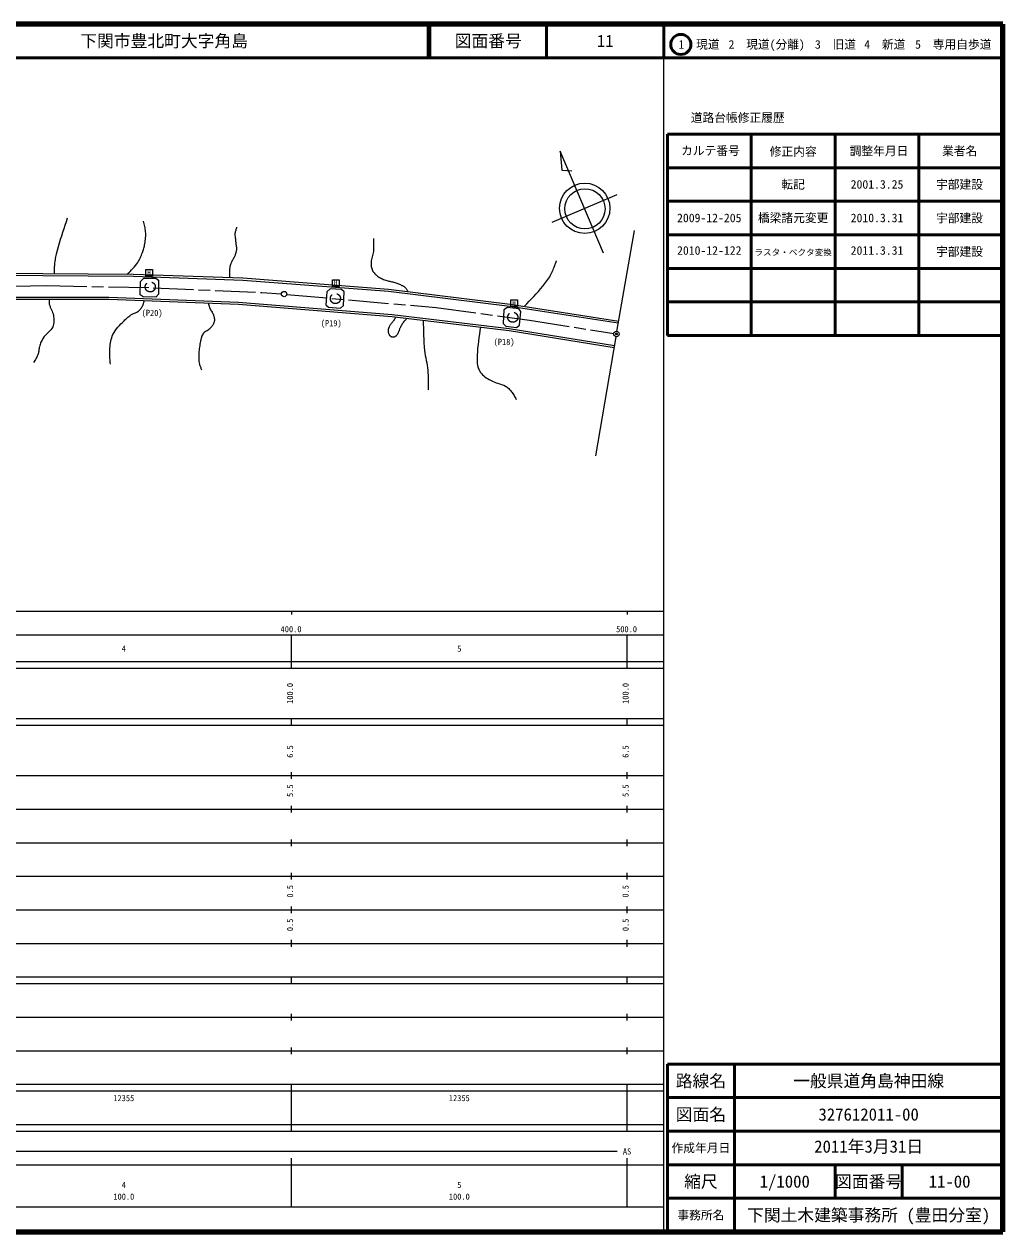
# Model space of a CAD drawing. Units: millimetres, scale not verified. Extents: x 40000 to 680000, y 20000 to 380000.
# Drawn here: x 388297 to 680000, y 20000 to 380000 of the extents above; entities that cross this region are included whole.
import ezdxf
from ezdxf.enums import TextEntityAlignment as Align

# ---------------------------------------------------------------- set-up
doc = ezdxf.new("R2010")
doc.units = ezdxf.units.MM
doc.header["$LTSCALE"] = 1000
doc.header["$PDMODE"] = 32
doc.header["$PDSIZE"] = 500
doc.linetypes.add('CHAIN', pattern=[18.5, 12, -1.5, 3.5, -1.5])
doc.linetypes.add('DASHED', pattern=[7.5, 6, -1.5])
for name, color, linetype, lineweight in [('M-BGD', 7, 'DASHED', 13), ('M-BMK', 2, 'CHAIN', 13), ('M-STR-HTXT', 7, 'Continuous', 13), ('M-STR-STRC', 7, 'Continuous', 25), ('M-TTL', 2, 'Continuous', 140), ('M-TTL-BAND', 7, 'Continuous', 25), ('M-TTL-FRAM', 2, 'Continuous', 50), ('M-TTL-LINE', 7, 'Continuous', 50), ('S-BGD', 7, 'Continuous', 13)]:
    doc.layers.add(name, color=color, linetype=linetype, lineweight=lineweight)
for name, color, linetype in [('M-OTRS', 6, 'Continuous'), ('M-TTL-TXT', 7, 'Continuous'), ('S-BGD-HTXT', 7, 'Continuous')]:
    doc.layers.add(name, color=color, linetype=linetype)
doc.styles.add('ＭＳ ゴシック', font='')
doc.styles.get('ＭＳ ゴシック').set_extended_font_data('MS Gothic')

msp = doc.modelspace()

# ---------------------------------------------------------------- linework, layer by layer
at = {"layer": 'M-BGD', "linetype": 'Continuous'}
for p, q in [((420877, 305395), (376697, 305685)), ((420864, 304795), (376706, 305085)), ((453475, 303634), (420864, 304795)), ((453509, 304234), (420877, 305395)), ((496878, 300269), (453475, 303634)), ((496938, 300866), (453509, 304234)), ((533087, 295859), (496878, 300269)), ((533169, 296453), (496938, 300866)), ((374387, 298606), (413521, 298606)), ((374400, 298006), (413509, 298006)), ((413509, 298006), (452155, 296497)), ((413521, 298606), (452190, 297096)), ((452155, 296497), (497879, 292900)), ((452190, 297096), (497939, 293497)), ((565390, 290820), (533087, 295859)), ((565494, 291411), (533169, 296453)), ((497879, 292900), (532811, 288722)), ((497939, 293497), (532895, 289316)), ((532811, 288722), (564140, 283591)), ((532895, 289316), (564241, 284183))]:
    msp.add_line(p, q, dxfattribs=at)
at = {"layer": 'M-BGD'}
for p, q in [((422892, 299286), (422979, 303290)), ((422979, 303290), (424009, 304305)), ((424009, 304305), (427526, 304233)), ((427526, 304233), (428332, 303638)), ((428332, 303638), (428317, 299475)), ((423791, 298720), (422892, 299286)), ((428317, 299475), (427548, 298662)), ((478553, 300244), (478219, 296356)), ((479554, 301128), (478553, 300244)), ((482890, 300925), (479554, 301128)), ((483645, 300215), (482890, 300925)), ((483471, 296167), (483645, 300215)), ((427548, 298662), (423791, 298720)), ((478219, 296356), (479046, 295631)), ((479046, 295631), (482629, 295384)), ((482629, 295384), (483471, 296167)), ((532358, 295551), (531299, 294869)), ((535767, 295130), (532358, 295551)), ((531299, 294869), (531081, 290720)), ((536376, 294318), (535767, 295130)), ((535897, 290285), (536376, 294318)), ((531081, 290720), (531864, 289937)), ((531864, 289937), (535012, 289603)), ((535012, 289603), (535897, 290285))]:
    msp.add_line(p, q, dxfattribs=at)
at = {"layer": 'M-BGD', "linetype": 'Continuous'}
for points in [[(401157, 322130), (400819, 321067), (400470, 320008), (400115, 318950), (399758, 317892), (399404, 316833), (399058, 315773), (398725, 314708), (398409, 313640), (398116, 312565), (397850, 311483), (397752, 311042), (397662, 310599), (397581, 310154), (397508, 309708), (397443, 309261), (397386, 308813), (397338, 308364), (397298, 307914), (397281, 307625), (397272, 307336), (397270, 307047), (397273, 306758), (397279, 306468), (397285, 306179), (397290, 305889), (397291, 305600)], [(419138, 305419), (419526, 305860), (419923, 306293), (420325, 306724), (420724, 307156), (421116, 307594), (421493, 308043), (421852, 308506), (422184, 308987), (422394, 309329), (422590, 309679), (422773, 310036), (422945, 310399), (423107, 310767), (423260, 311139), (423407, 311513), (423548, 311889), (423664, 312211), (423773, 312536), (423877, 312863), (423972, 313192), (424061, 313524), (424141, 313857), (424212, 314192), (424273, 314529), (424343, 314971), (424404, 315415), (424454, 315861), (424492, 316308), (424517, 316756), (424529, 317203), (424525, 317651), (424505, 318097), (424468, 318494), (424410, 318888), (424336, 319280), (424252, 319671), (424160, 320060), (424068, 320450), (423978, 320840), (423896, 321231)], [(451633, 319490), (451566, 319259), (451494, 319029), (451419, 318799), (451345, 318569), (451276, 318338), (451217, 318106), (451170, 317871), (451139, 317633), (451125, 317303), (451134, 316973), (451161, 316643), (451200, 316313), (451247, 315983), (451294, 315653), (451338, 315323), (451371, 314993), (451400, 314699), (451436, 314406), (451475, 314112), (451511, 313818), (451541, 313524), (451560, 313230), (451563, 312936), (451546, 312643), (451518, 312427), (451479, 312212), (451429, 311999), (451371, 311788), (451306, 311578), (451235, 311371), (451159, 311165), (451081, 310960), (450976, 310709), (450858, 310464), (450732, 310223), (450600, 309983), (450467, 309745), (450336, 309505), (450211, 309263), (450095, 309016), (450028, 308867), (449961, 308718), (449894, 308568), (449830, 308418), (449770, 308266), (449716, 308112), (449669, 307956), (449631, 307798), (449589, 307551), (449563, 307303), (449549, 307053), (449545, 306802), (449545, 306550), (449547, 306298), (449548, 306047), (449544, 305796), (449538, 305620), (449534, 305444), (449530, 305268), (449527, 305092), (449524, 304917), (449521, 304741), (449518, 304565), (449515, 304389)], [(492378, 316150), (492385, 315662), (492401, 315173), (492420, 314685), (492437, 314196), (492448, 313708), (492447, 313220), (492430, 312734), (492392, 312248), (492332, 311843), (492242, 311442), (492134, 311044), (492019, 310647), (491908, 310250), (491813, 309851), (491743, 309449), (491710, 309042), (491707, 308722), (491713, 308399), (491732, 308076), (491767, 307755), (491820, 307438), (491894, 307127), (491992, 306824), (492117, 306532), (492252, 306286), (492408, 306053), (492584, 305831), (492776, 305621), (492981, 305421), (493195, 305232), (493416, 305051), (493640, 304878), (493915, 304686), (494200, 304510), (494495, 304348), (494798, 304198), (495106, 304060), (495418, 303930), (495733, 303807), (496048, 303689), (496351, 303588), (496659, 303504), (496970, 303430), (497284, 303363), (497598, 303298), (497911, 303230), (498221, 303154), (498529, 303065), (498806, 302976), (499084, 302884), (499360, 302788), (499634, 302688), (499906, 302582), (500176, 302470), (500442, 302351), (500704, 302224), (500868, 302141), (501033, 302058), (501197, 301972), (501357, 301881), (501513, 301784), (501663, 301680), (501805, 301566), (501938, 301440), (502056, 301303), (502161, 301154), (502255, 300998), (502342, 300836), (502424, 300670), (502505, 300504), (502589, 300339), (502677, 300178)], [(537449, 295942), (538133, 296678), (538824, 297407), (539518, 298133), (540210, 298861), (540896, 299593), (541572, 300335), (542233, 301090), (542875, 301861), (543189, 302253), (543501, 302648), (543807, 303048), (544107, 303452), (544397, 303863), (544677, 304280), (544944, 304705), (545196, 305140), (545405, 305536), (545597, 305941), (545777, 306352), (545947, 306768), (546110, 307187), (546269, 307607), (546428, 308028), (546589, 308447), (546638, 308577), (546687, 308707), (546734, 308837), (546781, 308968), (546827, 309099), (546873, 309230), (546919, 309361), (546966, 309491)], [(395717, 297955), (395724, 297774), (395727, 297593), (395728, 297411), (395731, 297230), (395736, 297049), (395747, 296869), (395767, 296690), (395797, 296512), (395911, 296086), (396063, 295671), (396241, 295263), (396429, 294859), (396615, 294453), (396784, 294044), (396922, 293626), (397016, 293197), (397074, 292773), (397119, 292342), (397146, 291908), (397149, 291474), (397126, 291044), (397069, 290619), (396976, 290205), (396842, 289803), (396594, 289316), (396273, 288874), (395899, 288465), (395494, 288075), (395078, 287690), (394672, 287297), (394295, 286884), (393969, 286437), (393788, 286134), (393619, 285824), (393462, 285508), (393316, 285185), (393181, 284858), (393057, 284526), (392942, 284192), (392838, 283855), (392774, 283595), (392730, 283330), (392698, 283062), (392673, 282793), (392646, 282524), (392612, 282257), (392562, 281995), (392490, 281737), (392358, 281389), (392204, 281050), (392032, 280719), (391848, 280393), (391658, 280070), (391466, 279748), (391277, 279424), (391097, 279097)], [(413988, 278604), (413962, 279206), (413923, 279809), (413880, 280411), (413839, 281014), (413808, 281617), (413793, 282219), (413803, 282820), (413843, 283420), (413897, 283940), (413960, 284462), (414036, 284983), (414130, 285500), (414247, 286012), (414389, 286514), (414563, 287005), (414772, 287481), (415083, 288059), (415438, 288611), (415829, 289141), (416249, 289652), (416691, 290148), (417148, 290630), (417613, 291104), (418079, 291572), (418353, 291841), (418635, 292104), (418922, 292360), (419217, 292608), (419518, 292848), (419825, 293080), (420139, 293303), (420458, 293516), (420690, 293650), (420933, 293765), (421183, 293869), (421435, 293969), (421685, 294072), (421927, 294185), (422158, 294317), (422373, 294474), (422571, 294652), (422756, 294845), (422930, 295050), (423092, 295264), (423244, 295487), (423387, 295716), (423522, 295950), (423650, 296185), (423725, 296344), (423791, 296507), (423848, 296673), (423900, 296842), (423949, 297012), (423996, 297182), (424046, 297352), (424099, 297520)], [(443190, 296795), (443233, 296634), (443274, 296472), (443314, 296309), (443354, 296147), (443397, 295986), (443443, 295825), (443494, 295667), (443552, 295511), (443680, 295229), (443826, 294955), (443984, 294687), (444147, 294421), (444309, 294155), (444461, 293884), (444598, 293607), (444713, 293320), (444778, 293124), (444838, 292924), (444891, 292723), (444936, 292519), (444971, 292314), (444995, 292108), (445006, 291902), (445003, 291696), (444992, 291566), (444972, 291437), (444944, 291309), (444909, 291182), (444867, 291057), (444820, 290934), (444769, 290813), (444713, 290695), (444605, 290488), (444486, 290286), (444358, 290089), (444222, 289897), (444079, 289711), (443928, 289531), (443772, 289356), (443610, 289186), (443369, 288971), (443104, 288780), (442825, 288605), (442541, 288436), (442262, 288262), (441998, 288075), (441757, 287864), (441551, 287619), (441405, 287384), (441286, 287135), (441190, 286874), (441111, 286604), (441044, 286330), (440985, 286052), (440928, 285775), (440869, 285501), (440773, 285063), (440687, 284622), (440610, 284179), (440542, 283735), (440485, 283289), (440438, 282843), (440401, 282395), (440376, 281947), (440359, 281537), (440348, 281124), (440346, 280712), (440353, 280300), (440374, 279889), (440409, 279479), (440462, 279072), (440535, 278669), (440589, 278451), (440657, 278237), (440735, 278026), (440820, 277818), (440910, 277610), (441001, 277403), (441090, 277195), (441173, 276986)], [(502431, 292258), (502306, 292142), (502178, 292028), (502049, 291915), (501920, 291802), (501794, 291687), (501671, 291568), (501554, 291445), (501444, 291315), (501283, 291102), (501131, 290881), (500987, 290656), (500851, 290425), (500721, 290190), (500596, 289952), (500474, 289713), (500356, 289473), (500280, 289304), (500212, 289132), (500149, 288958), (500089, 288783), (500028, 288608), (499965, 288434), (499896, 288262), (499820, 288094), (499757, 287964), (499695, 287831), (499632, 287699), (499565, 287569), (499493, 287443), (499413, 287323), (499325, 287211), (499225, 287108), (499128, 287024), (499024, 286944), (498915, 286870), (498801, 286805), (498683, 286749), (498562, 286705), (498437, 286674), (498311, 286658), (498207, 286659), (498103, 286671), (498001, 286695), (497899, 286729), (497801, 286771), (497705, 286820), (497614, 286874), (497528, 286934), (497454, 286992), (497385, 287056), (497321, 287126), (497262, 287200), (497207, 287278), (497158, 287359), (497115, 287443), (497078, 287529), (497015, 287710), (496965, 287896), (496929, 288086), (496905, 288278), (496893, 288472), (496891, 288667), (496900, 288860), (496918, 289052), (496938, 289179), (496967, 289305), (497004, 289429), (497047, 289552), (497096, 289673), (497150, 289792), (497207, 289909), (497266, 290024), (497390, 290238), (497527, 290444), (497673, 290643), (497826, 290839), (497982, 291033), (498139, 291226), (498293, 291421), (498441, 291619), (498537, 291753), (498632, 291887), (498726, 292021), (498820, 292155), (498914, 292290), (499008, 292424), (499102, 292559), (499196, 292693)], [(507211, 291707), (507257, 290584), (507293, 289460), (507326, 288336), (507360, 287212), (507402, 286088), (507459, 284966), (507536, 283846), (507639, 282727), (507733, 281985), (507854, 281247), (507992, 280511), (508138, 279776), (508281, 279041), (508414, 278305), (508527, 277566), (508611, 276823), (508661, 276100), (508690, 275375), (508702, 274650), (508701, 273924), (508694, 273198), (508685, 272472), (508680, 271746), (508683, 271020)], [(524285, 289683), (524154, 288645), (524010, 287609), (523859, 286573), (523712, 285537), (523576, 284500), (523459, 283461), (523371, 282421), (523320, 281378), (523306, 280940), (523291, 280500), (523282, 280059), (523285, 279619), (523305, 279181), (523347, 278747), (523418, 278318), (523523, 277896), (523633, 277562), (523762, 277232), (523910, 276909), (524076, 276594), (524260, 276290), (524462, 275998), (524681, 275721), (524916, 275459), (525259, 275135), (525629, 274841), (526021, 274573), (526429, 274326), (526850, 274095), (527278, 273877), (527708, 273666), (528136, 273457), (528576, 273266), (529029, 273105), (529491, 272963), (529956, 272828), (530418, 272688), (530872, 272532), (531313, 272348), (531734, 272123), (531997, 271952), (532251, 271768), (532496, 271570), (532732, 271361), (532959, 271142), (533178, 270915), (533389, 270680), (533591, 270440), (533797, 270169), (533986, 269885), (534162, 269593), (534329, 269294), (534491, 268992), (534651, 268688), (534814, 268387), (534983, 268090)]]:
    msp.add_lwpolyline(points, dxfattribs=at)
at = {"layer": 'M-BGD'}
for centre in [(425880, 301665), (481063, 298191), (533939, 292620)]:
    msp.add_circle(centre, 1500, dxfattribs=at)
at = {"layer": 'M-BMK'}
for p, q in [((366915, 301580), (394985, 302074)), ((394985, 302074), (426750, 301435)), ((426750, 301435), (459097, 300012)), ((459097, 300012), (464963, 299590)), ((466558, 299462), (511065, 295513)), ((511065, 295513), (538882, 291797)), ((538882, 291797), (564039, 287752))]:
    msp.add_line(p, q, dxfattribs=at)
at = {"layer": 'M-BMK', "linetype": 'Continuous'}
for centre in [(465761, 299533), (564829, 287625)]:
    msp.add_circle(centre, 800, dxfattribs=at)
at = {"layer": 'M-OTRS'}
msp.add_point((564829, 287625), dxfattribs=at)
at = {"layer": 'M-STR-HTXT'}
for p, q in [((564967, 288413), (570255, 318517)), ((564694, 286836), (558626, 251320))]:
    msp.add_line(p, q, dxfattribs=at)
at = {"layer": 'M-STR-STRC'}
for p, q in [((548093, 342140), (548534, 336490)), ((561020, 311745), (548093, 342140)), ((548534, 336490), (551528, 336301)), ((545683, 320979), (565008, 329198))]:
    msp.add_line(p, q, dxfattribs=at)
for centre, radius in [((555384, 325105), 7500), ((555438, 324957), 6000)]:
    msp.add_circle(centre, radius, dxfattribs=at)
at = {"layer": 'M-TTL'}
for p, q in [((680000, 380000), (40000, 380000)), ((680000, 20000), (680000, 380000)), ((40000, 20000), (680000, 20000))]:
    msp.add_line(p, q, dxfattribs=at)
at = {"layer": 'M-TTL-BAND'}
for p, q in [((579000, 20000), (579000, 370000)), ((40000, 205000), (579000, 205000)), ((468000, 205000), (468000, 204000)), ((568000, 205000), (568000, 204000)), ((68000, 198000), (579000, 198000)), ((468000, 188000), (468000, 198000)), ((568000, 188000), (568000, 198000)), ((40000, 190000), (579000, 190000)), ((40000, 188000), (579000, 188000)), ((40000, 173000), (579000, 173000)), ((468000, 171000), (468000, 173000)), ((568000, 171000), (568000, 173000)), ((40000, 171000), (579000, 171000)), ((40000, 156000), (579000, 156000)), ((468000, 155000), (468000, 157000)), ((568000, 155000), (568000, 157000)), ((46000, 146000), (579000, 146000)), ((468000, 145000), (468000, 147000)), ((568000, 145000), (568000, 147000)), ((468000, 135000), (468000, 137000)), ((568000, 135000), (568000, 137000)), ((52000, 136000), (579000, 136000)), ((46000, 126000), (579000, 126000)), ((468000, 125000), (468000, 127000)), ((568000, 125000), (568000, 127000)), ((52000, 116000), (579000, 116000)), ((468000, 115000), (468000, 117000)), ((568000, 115000), (568000, 117000)), ((46000, 106000), (579000, 106000)), ((468000, 105000), (468000, 107000)), ((568000, 105000), (568000, 107000)), ((40000, 96000), (579000, 96000)), ((40000, 94000), (579000, 94000)), ((468000, 94000), (468000, 96000)), ((568000, 94000), (568000, 96000)), ((49000, 84000), (579000, 84000)), ((468000, 83000), (468000, 85000)), ((568000, 83000), (568000, 85000)), ((40000, 74000), (579000, 74000)), ((468000, 73000), (468000, 75000)), ((568000, 73000), (568000, 75000)), ((40000, 64000), (579000, 64000)), ((40000, 62000), (579000, 62000)), ((468000, 62000), (468000, 64000)), ((468000, 52000), (468000, 62000)), ((468000, 52000), (468000, 62000)), ((568000, 62000), (568000, 64000)), ((568000, 52000), (568000, 62000)), ((40000, 52000), (579000, 52000)), ((468000, 50000), (468000, 52000)), ((568000, 50000), (568000, 52000)), ((40000, 50000), (579000, 50000)), ((71000, 44000), (565000, 44000)), ((40000, 40000), (579000, 40000)), ((468000, 27500), (468000, 42000)), ((568000, 27500), (568000, 42000)), ((68000, 27500), (579000, 27500))]:
    msp.add_line(p, q, dxfattribs=at)
at = {"layer": 'M-TTL-FRAM'}
for p, q in [((580000, 347197), (580000, 287197)), ((580000, 347197), (680000, 347197)), ((580000, 287197), (680000, 287197)), ((680000, 70000), (580000, 70000)), ((580000, 70000), (580000, 20000))]:
    msp.add_line(p, q, dxfattribs=at)
at = {"layer": 'M-TTL-LINE'}
for p, q in [((508747, 380000), (508747, 370000)), ((509247, 380000), (509247, 370000)), ((543997, 380000), (543997, 370000)), ((579000, 380000), (579000, 370000)), ((40000, 370000), (680000, 370000)), ((605000, 347197), (605000, 287197)), ((630000, 347197), (630000, 287197)), ((655000, 347197), (655000, 287197)), ((580000, 337197), (680000, 337197)), ((580000, 327197), (680000, 327197)), ((580000, 317197), (680000, 317197)), ((580000, 307197), (680000, 307197)), ((580000, 297197), (680000, 297197)), ((600000, 70000), (600000, 20000)), ((680000, 60000), (580000, 60000)), ((680000, 50000), (580000, 50000)), ((680000, 40000), (580000, 40000)), ((630000, 40000), (630000, 30000)), ((650000, 40000), (650000, 30000)), ((680000, 30000), (580000, 30000))]:
    msp.add_line(p, q, dxfattribs=at)
msp.add_circle((584031, 373958), 3000, dxfattribs=at)
at = {"layer": 'S-BGD'}
for p, q in [((424535, 306839), (426535, 306839)), ((424535, 304839), (424535, 306839)), ((426535, 306839), (426535, 304839)), ((426535, 304839), (424535, 304839)), ((480182, 303779), (482182, 303779)), ((480182, 301779), (480182, 303779)), ((482182, 303779), (482182, 301779)), ((482182, 301779), (480182, 301779)), ((533334, 297802), (535334, 297802)), ((533334, 295802), (533334, 297802)), ((535334, 295802), (533334, 295802)), ((535334, 297802), (535334, 295802))]:
    msp.add_line(p, q, dxfattribs=at)

# ---------------------------------------------------------------- texts
at = {"layer": 'M-BGD', "style": 'ＭＳ ゴシック'}
for s, p in [('(P20)', (426435, 292479)), ('(P19)', (479819, 289404)), ('(P18)', (531346, 283833))]:
    msp.add_text(s, height=1833, dxfattribs=at).set_placement(p, align=Align.BOTTOM_CENTER)
at = {"layer": 'M-TTL-BAND', "style": 'ＭＳ ゴシック'}
for s, p in [('400.0', (467844, 198195)), ('500.0', (567844, 198195)), ('4', (418000, 192405)), ('5', (518000, 192405)), ('AS', (568000, 42500)), ('4', (418000, 32523)), ('5', (518000, 32523)), ('100.0', (418000, 29033)), ('100.0', (518000, 29033))]:
    msp.add_text(s, height=1833, dxfattribs=at).set_placement(p, align=Align.BOTTOM_CENTER)
for s, p in [('100.0', (469000, 180500)), ('100.0', (569000, 180500)), ('6.5', (469000, 163174)), ('6.5', (569000, 163174)), ('5.5', (469000, 151500)), ('5.5', (569000, 151500)), ('0.5', (469000, 121500)), ('0.5', (569000, 121500)), ('0.5', (469000, 111500)), ('0.5', (569000, 111500))]:
    msp.add_text(s, height=1833, rotation=90, dxfattribs=at).set_placement(p, align=Align.BOTTOM_CENTER)
for p in [(414875, 58405), (514875, 58405)]:
    msp.add_text('12355', height=1833, dxfattribs=at).set_placement(p, align=Align.BOTTOM_LEFT)
at = {"layer": 'M-TTL-TXT', "style": 'ＭＳ ゴシック'}
msp.add_text('下関市豊北町大字角島', height=3666, dxfattribs=at).set_placement((405024, 375000), align=Align.MIDDLE_LEFT)
for s, height, p in [('図面番号', 3666, (526622, 375000)), ('11', 3666, (561497, 375000)), ('1\u3000現道', 2566, (589448, 373958)), ('2\u3000現道(分離)', 2566, (609619, 373958)), ('3\u3000旧道', 2566, (630121, 373958)), ('4\u3000新道', 2566, (644824, 373958)), ('5\u3000専用自歩道', 2566, (665228, 373958)), ('道路台帳修正履歴', 2566, (600968, 352113)), ('カルテ番号', 2566, (592839, 342277)), ('修正内容', 2566, (617509, 342023)), ('調整年月日', 2566, (643089, 342197)), ('業者名', 2566, (667134, 342197)), ('転記', 2566, (617500, 332245)), ('2001.3.25', 2566, (642500, 332245)), ('宇部建設', 2566, (667077, 332189)), ('2009-12-205', 2566, (592500, 322245)), ('橋梁諸元変更', 2566, (617500, 322245)), ('2010.3.31', 2566, (642500, 322245)), ('宇部建設', 2566, (667077, 322189)), ('宇部建設', 2566, (667077, 312189)), ('路線名', 3666, (590000, 65000)), ('路線名', 3666, (590000, 65000)), ('一般県道角島神田線', 3666, (640000, 65000)), ('図面名', 3666, (590000, 55000)), ('図面名', 3666, (590000, 55000)), ('327612011-00', 3666, (640000, 55000)), ('作成年月日', 2566, (590000, 45000)), ('作成年月日', 2566, (590000, 45000)), ('縮尺', 3666, (590000, 35000)), ('縮尺', 3666, (590000, 35000)), ('1/1000', 3666, (615000, 35000)), ('図面番号', 3666, (640000, 35000)), ('図面番号', 3666, (640000, 35000)), ('11-00', 3666, (664125, 35000)), ('事務所名', 2566, (590000, 25000)), ('事務所名', 2566, (590000, 25000)), ('下関土木建築事務所 (豊田分室)', 3666, (640000, 25000))]:
    msp.add_text(s, height=height, dxfattribs=at).set_placement(p, align=Align.MIDDLE_CENTER)
for s, height, p in [('2010-12-122', 2566, (592500, 310495)), ('2011.3.31', 2566, (642500, 310495)), ('ラスタ・ベクタ変換', 1833, (617500, 310495)), ('2011年3月31日', 3666, (640000, 42500))]:
    msp.add_text(s, height=height, dxfattribs=at).set_placement(p, align=Align.BOTTOM_CENTER)
at = {"layer": 'S-BGD-HTXT', "style": 'ＭＳ ゴシック'}
for p in [(425535, 304839), (481182, 301779), (534334, 295802)]:
    msp.add_text('H', height=1320, dxfattribs=at).set_placement(p, align=Align.BOTTOM_CENTER)

doc.saveas('drawing.dxf')
